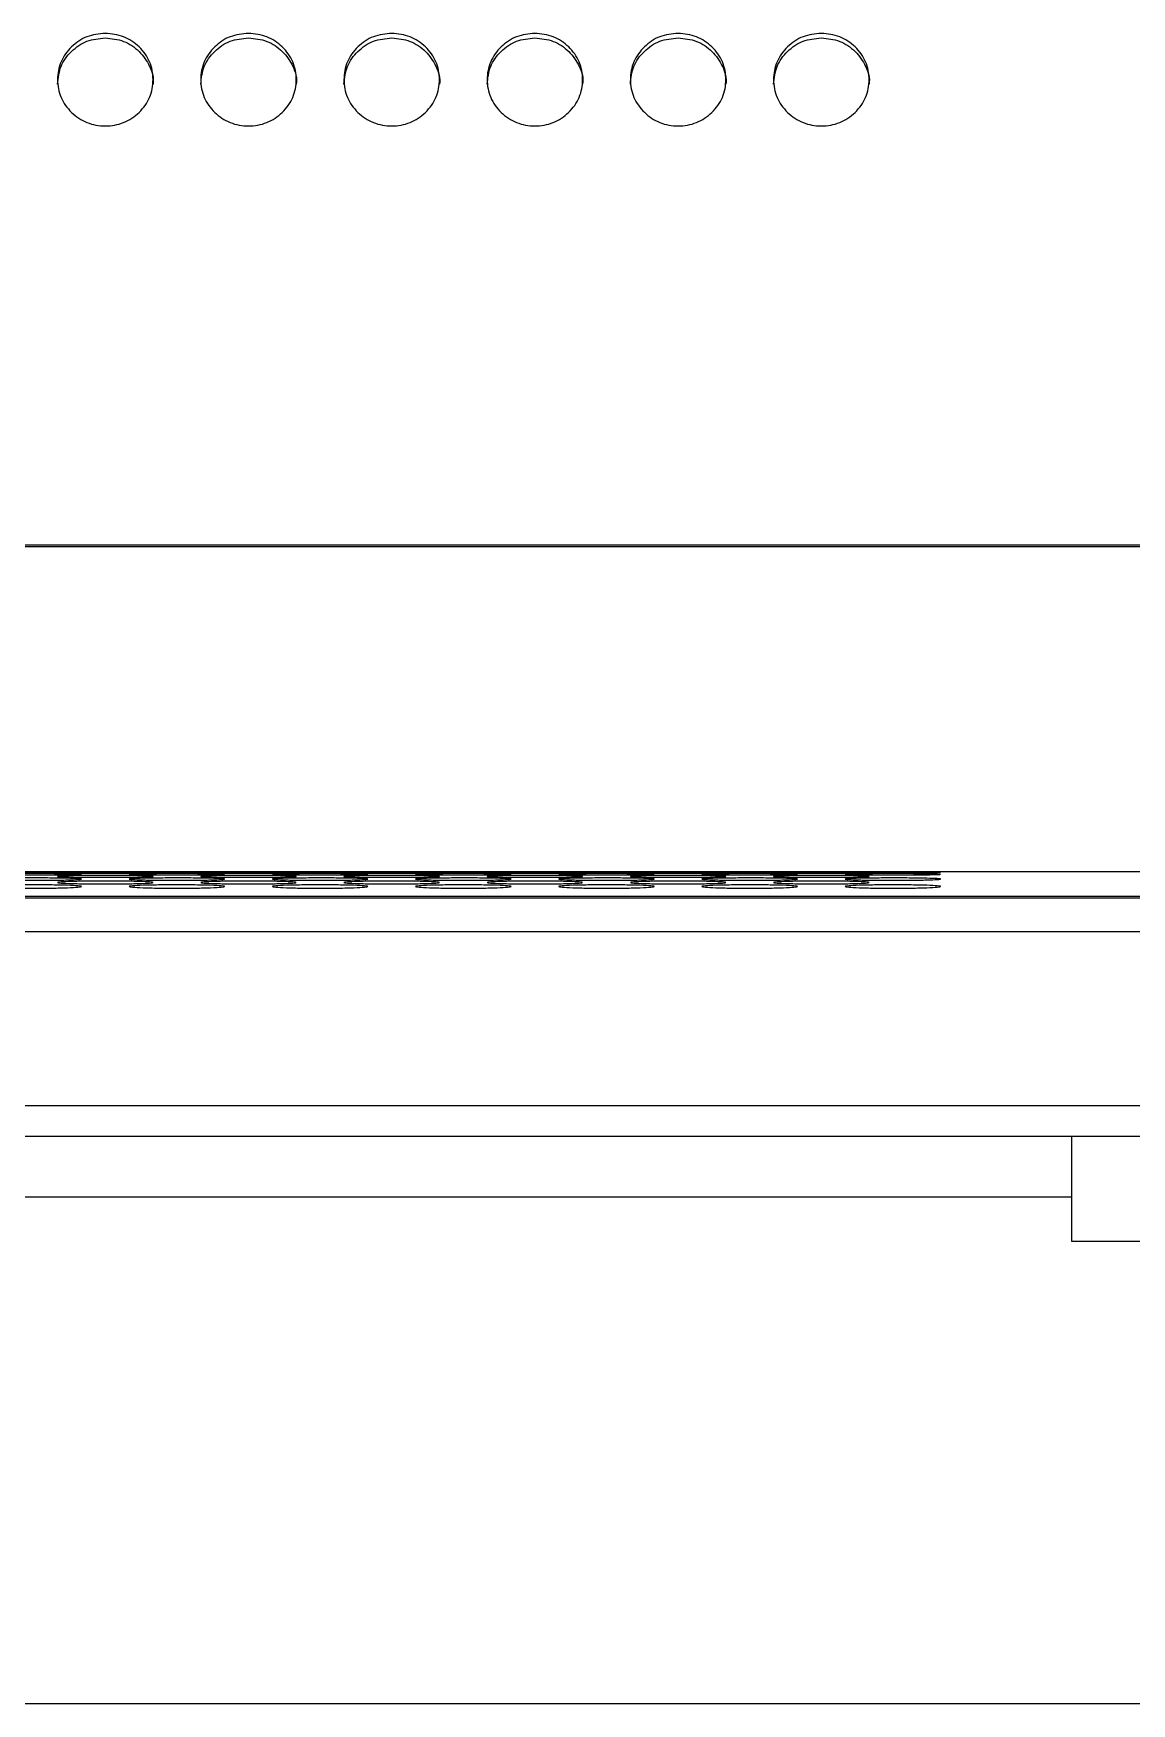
# Model space of a CAD drawing. Header units: millimetres. Extents: x 0.6 to 29.2, y 0.5 to 20.5.
# Drawn here: x 11.788 to 12.401, y 9.992 to 10.925 of the extents above; entities that cross this region are included whole.
import ezdxf

# ---------------------------------------------------------------- set-up
doc = ezdxf.new("R2010")
doc.units = ezdxf.units.MM

msp = doc.modelspace()

# ---------------------------------------------------------------- linework, layer by layer
for p, q in [((10.90135, 10.63898), (13.90135, 10.63898)), ((10.90135, 10.63796), (13.90135, 10.63796)), ((11.80875, 10.45639), (11.76728, 10.45639)), ((11.88875, 10.45639), (11.84728, 10.45639)), ((11.96875, 10.45639), (11.92728, 10.45639)), ((12.04876, 10.45639), (12.00728, 10.45639)), ((12.12875, 10.45639), (12.08728, 10.45639)), ((12.20876, 10.45639), (12.16728, 10.45639)), ((12.55542, 10.45639), (12.24728, 10.45639)), ((10.90135, 10.44286), (13.90135, 10.44286)), ((10.90135, 10.44195), (13.90135, 10.44195)), ((10.90135, 10.42316), (13.90135, 10.42316)), ((10.90135, 10.32592), (13.90135, 10.32592)), ((10.90135, 10.30873), (13.90135, 10.30873)), ((12.36802, 10.25001), (12.36802, 10.30873)), ((12.36802, 10.27466), (10.96802, 10.27466)), ((12.43468, 10.25001), (12.36802, 10.25001)), ((10.69468, 9.99199), (17.58135, 9.99199))]:
    msp.add_line(p, q)
for points, knots in [([(11.82802, 10.92451), (11.83153, 10.92416), (11.83855, 10.92346), (11.84731, 10.91733), (11.85344, 10.90891), (11.8553, 10.8987), (11.85344, 10.8885), (11.84731, 10.88002), (11.83855, 10.87408), (11.82802, 10.87227), (11.81748, 10.87407), (11.80872, 10.88001), (11.80259, 10.88851), (11.80073, 10.8987), (11.80259, 10.90891), (11.80872, 10.91733), (11.81748, 10.92348), (11.82451, 10.92417), (11.82802, 10.92451)], [0, 0, 0, 0, 0.062527, 0.124989, 0.187436, 0.249994, 0.312446, 0.375002, 0.437455, 0.500006, 0.56245, 0.625015, 0.687459, 0.750019, 0.812469, 0.875026, 0.937562, 1, 1, 1, 1]), ([(11.80135, 10.89621), (11.80171, 10.8996), (11.80243, 10.90639), (11.80877, 10.91481), (11.81747, 10.92095), (11.8245, 10.92163), (11.82802, 10.92198)], [0, 0, 0, 0, 0.24942, 0.499738, 0.750036, 1, 1, 1, 1]), ([(11.82802, 10.92198), (11.83152, 10.92163), (11.83853, 10.92093), (11.84739, 10.91479), (11.85316, 10.90642), (11.85528, 10.89949), (11.85468, 10.89617), (11.85468, 10.89616)], [0, 0, 0, 0, 0.250091, 0.499867, 0.749515, 0.999558, 1, 1, 1, 1]), ([(11.90802, 10.92451), (11.91153, 10.92416), (11.91855, 10.92346), (11.92731, 10.91733), (11.93344, 10.90891), (11.9353, 10.8987), (11.93344, 10.8885), (11.92731, 10.88002), (11.91855, 10.87408), (11.90802, 10.87227), (11.89748, 10.87407), (11.88872, 10.88001), (11.88259, 10.88851), (11.88073, 10.8987), (11.88259, 10.90891), (11.88872, 10.91733), (11.89748, 10.92348), (11.90451, 10.92417), (11.90802, 10.92451)], [0, 0, 0, 0, 0.0625293, 0.1249908, 0.1874377, 0.2499964, 0.3124486, 0.3750031, 0.4374561, 0.5000069, 0.5624511, 0.625015, 0.6874605, 0.7500198, 0.8124694, 0.8750268, 0.937564, 1, 1, 1, 1]), ([(11.88135, 10.89621), (11.88171, 10.8996), (11.88243, 10.90639), (11.88877, 10.91481), (11.89747, 10.92095), (11.9045, 10.92163), (11.90802, 10.92198)], [0, 0, 0, 0, 0.249419, 0.499738, 0.750045, 1, 1, 1, 1]), ([(11.90802, 10.92198), (11.91152, 10.92163), (11.91853, 10.92093), (11.9274, 10.91479), (11.93313, 10.90643), (11.93535, 10.89948), (11.93468, 10.89617), (11.93468, 10.89616)], [0, 0, 0, 0, 0.250097, 0.49987, 0.749516, 0.999556, 1, 1, 1, 1]), ([(11.98802, 10.92451), (11.99153, 10.92416), (11.99855, 10.92346), (12.00731, 10.91733), (12.01344, 10.90891), (12.0153, 10.8987), (12.01344, 10.8885), (12.00731, 10.88002), (11.99855, 10.87408), (11.98802, 10.87227), (11.97748, 10.87407), (11.96872, 10.88001), (11.96259, 10.88851), (11.96073, 10.8987), (11.96259, 10.90891), (11.96872, 10.91733), (11.97748, 10.92348), (11.98451, 10.92417), (11.98802, 10.92451)], [0, 0, 0, 0, 0.062527, 0.124989, 0.187435, 0.249995, 0.312447, 0.375003, 0.437454, 0.500007, 0.562451, 0.625015, 0.687459, 0.750019, 0.812469, 0.875026, 0.937562, 1, 1, 1, 1]), ([(11.96135, 10.89621), (11.96171, 10.8996), (11.96243, 10.90639), (11.96877, 10.91481), (11.97747, 10.92095), (11.9845, 10.92163), (11.98802, 10.92198)], [0, 0, 0, 0, 0.24942, 0.499738, 0.750036, 1, 1, 1, 1]), ([(11.98802, 10.92198), (11.99152, 10.92163), (11.99853, 10.92093), (12.00739, 10.91479), (12.01313, 10.90643), (12.01535, 10.89948), (12.01468, 10.89617), (12.01468, 10.89616)], [0, 0, 0, 0, 0.2500898, 0.4998648, 0.7495124, 0.9995559, 1, 1, 1, 1]), ([(12.06802, 10.92451), (12.07153, 10.92416), (12.07855, 10.92346), (12.08731, 10.91733), (12.09344, 10.90891), (12.0953, 10.8987), (12.09344, 10.8885), (12.08731, 10.88002), (12.07855, 10.87408), (12.06802, 10.87227), (12.05748, 10.87407), (12.04872, 10.88001), (12.04259, 10.88851), (12.04073, 10.8987), (12.04259, 10.90891), (12.04872, 10.91733), (12.05748, 10.92348), (12.06451, 10.92417), (12.06802, 10.92451)], [0, 0, 0, 0, 0.062529, 0.124991, 0.187438, 0.249997, 0.312449, 0.375005, 0.437458, 0.500009, 0.562453, 0.625017, 0.687461, 0.750021, 0.812471, 0.875029, 0.937564, 1, 1, 1, 1]), ([(12.04135, 10.89621), (12.04171, 10.8996), (12.04243, 10.90639), (12.04877, 10.91481), (12.05747, 10.92095), (12.0645, 10.92163), (12.06802, 10.92198)], [0, 0, 0, 0, 0.249422, 0.499743, 0.750043, 1, 1, 1, 1]), ([(12.06802, 10.92198), (12.07152, 10.92163), (12.07853, 10.92093), (12.08739, 10.91479), (12.09313, 10.90643), (12.09535, 10.89948), (12.09468, 10.89617), (12.09468, 10.89616)], [0, 0, 0, 0, 0.250097, 0.49987, 0.749516, 0.999556, 1, 1, 1, 1]), ([(12.14802, 10.92451), (12.15153, 10.92416), (12.15855, 10.92346), (12.16731, 10.91733), (12.17344, 10.90891), (12.1753, 10.8987), (12.17344, 10.8885), (12.16731, 10.88002), (12.15855, 10.87408), (12.14802, 10.87227), (12.13748, 10.87407), (12.12872, 10.88002), (12.12259, 10.88851), (12.12073, 10.8987), (12.12259, 10.90891), (12.12872, 10.91733), (12.13748, 10.92348), (12.14451, 10.92417), (12.14802, 10.92451)], [0, 0, 0, 0, 0.062527, 0.124991, 0.187436, 0.249995, 0.312448, 0.375003, 0.437454, 0.500008, 0.562452, 0.625014, 0.687459, 0.750019, 0.812469, 0.875027, 0.937564, 1, 1, 1, 1]), ([(12.12135, 10.89621), (12.12171, 10.8996), (12.12243, 10.90639), (12.12877, 10.91481), (12.13747, 10.92095), (12.1445, 10.92163), (12.14802, 10.92198)], [0, 0, 0, 0, 0.249419, 0.499738, 0.750045, 1, 1, 1, 1]), ([(12.14802, 10.92198), (12.15152, 10.92163), (12.15853, 10.92093), (12.1674, 10.91479), (12.17313, 10.90643), (12.17535, 10.89948), (12.17468, 10.89617), (12.17468, 10.89616)], [0, 0, 0, 0, 0.250089, 0.499871, 0.749513, 0.999556, 1, 1, 1, 1]), ([(12.22802, 10.92451), (12.23153, 10.92416), (12.23855, 10.92346), (12.24731, 10.91733), (12.25344, 10.90891), (12.2553, 10.8987), (12.25344, 10.8885), (12.24731, 10.88002), (12.23855, 10.87408), (12.22802, 10.87227), (12.21748, 10.87407), (12.20872, 10.88001), (12.20259, 10.88851), (12.20073, 10.8987), (12.20259, 10.90891), (12.20872, 10.91733), (12.21748, 10.92348), (12.22451, 10.92417), (12.22802, 10.92451)], [0, 0, 0, 0, 0.062527, 0.124989, 0.187436, 0.249994, 0.312446, 0.375002, 0.437455, 0.500006, 0.56245, 0.625015, 0.687459, 0.750019, 0.812469, 0.875026, 0.937562, 1, 1, 1, 1]), ([(12.20135, 10.89621), (12.20171, 10.8996), (12.20243, 10.90639), (12.20877, 10.91481), (12.21747, 10.92095), (12.2245, 10.92163), (12.22802, 10.92198)], [0, 0, 0, 0, 0.24942, 0.499738, 0.750036, 1, 1, 1, 1]), ([(12.22802, 10.92198), (12.23152, 10.92163), (12.23853, 10.92093), (12.24739, 10.91479), (12.25316, 10.90642), (12.25528, 10.89949), (12.25468, 10.89617), (12.25468, 10.89616)], [0, 0, 0, 0, 0.250091, 0.499867, 0.749515, 0.999558, 1, 1, 1, 1]), ([(11.78802, 10.45637), (11.79152, 10.45637), (11.79855, 10.45636), (11.80731, 10.45635), (11.81344, 10.45633), (11.8153, 10.45629), (11.81344, 10.45625), (11.80731, 10.4562), (11.79855, 10.45617), (11.78801, 10.45616), (11.77748, 10.45617), (11.76872, 10.4562), (11.76259, 10.45625), (11.76073, 10.45629), (11.76259, 10.45633), (11.76872, 10.45635), (11.77748, 10.45636), (11.7845, 10.45637), (11.78802, 10.45637)], [0, 0, 0, 0, 0.0624384, 0.1249734, 0.187531, 0.2499811, 0.312541, 0.3749851, 0.4375492, 0.4999933, 0.5625442, 0.6249974, 0.6875532, 0.7500052, 0.8125645, 0.8750113, 0.937473, 1, 1, 1, 1]), ([(11.78802, 10.45539), (11.79152, 10.45539), (11.79855, 10.45538), (11.80731, 10.4553), (11.81344, 10.45519), (11.8153, 10.45504), (11.81344, 10.45489), (11.80731, 10.45475), (11.79855, 10.45465), (11.78801, 10.45462), (11.77748, 10.45465), (11.76872, 10.45475), (11.76259, 10.45489), (11.76073, 10.45504), (11.76259, 10.45519), (11.76872, 10.4553), (11.77748, 10.45538), (11.7845, 10.45539), (11.78802, 10.45539)], [0, 0, 0, 0, 0.062438, 0.124973, 0.187531, 0.249981, 0.312541, 0.374985, 0.437549, 0.499993, 0.562544, 0.624997, 0.687553, 0.750005, 0.812564, 0.875011, 0.937473, 1, 1, 1, 1]), ([(11.82802, 10.45606), (11.83152, 10.45606), (11.83855, 10.45605), (11.84731, 10.45601), (11.85344, 10.45594), (11.8553, 10.45585), (11.85344, 10.45575), (11.84731, 10.45566), (11.83855, 10.45559), (11.82801, 10.45557), (11.81748, 10.45559), (11.80872, 10.45566), (11.80259, 10.45575), (11.80073, 10.45585), (11.80259, 10.45594), (11.80872, 10.45601), (11.81748, 10.45605), (11.8245, 10.45606), (11.82802, 10.45606)], [0, 0, 0, 0, 0.062436, 0.124971, 0.187529, 0.249979, 0.312539, 0.374983, 0.437547, 0.499991, 0.562542, 0.624996, 0.687551, 0.750003, 0.812562, 0.875009, 0.937471, 1, 1, 1, 1]), ([(11.82802, 10.45436), (11.83152, 10.45436), (11.83855, 10.45434), (11.84731, 10.45423), (11.85344, 10.45407), (11.8553, 10.45387), (11.85344, 10.45366), (11.84731, 10.45348), (11.83855, 10.45335), (11.82801, 10.45331), (11.81748, 10.45335), (11.80872, 10.45348), (11.80259, 10.45366), (11.80073, 10.45387), (11.80259, 10.45407), (11.80872, 10.45423), (11.81748, 10.45434), (11.8245, 10.45436), (11.82802, 10.45436)], [0, 0, 0, 0, 0.062436, 0.124971, 0.187529, 0.249979, 0.312539, 0.374983, 0.437547, 0.499991, 0.562542, 0.624995, 0.687551, 0.750003, 0.812562, 0.875009, 0.937471, 1, 1, 1, 1]), ([(11.84728, 10.45639), (11.84715, 10.45639), (11.84509, 10.45639), (11.83835, 10.45639), (11.82801, 10.45639), (11.81769, 10.45639), (11.81094, 10.45639), (11.80889, 10.45639), (11.80875, 10.45639)], [0, 0, 0, 0, 0.016563, 0.258477, 0.499926, 0.741788, 0.983272, 1, 1, 1, 1]), ([(11.86802, 10.45637), (11.87152, 10.45637), (11.87855, 10.45636), (11.88731, 10.45635), (11.89344, 10.45633), (11.8953, 10.45629), (11.89344, 10.45625), (11.88731, 10.4562), (11.87855, 10.45617), (11.86801, 10.45616), (11.85748, 10.45617), (11.84872, 10.4562), (11.84259, 10.45625), (11.84073, 10.45629), (11.84259, 10.45633), (11.84872, 10.45635), (11.85748, 10.45636), (11.8645, 10.45637), (11.86802, 10.45637)], [0, 0, 0, 0, 0.062436, 0.124973, 0.187531, 0.24998, 0.31254, 0.374985, 0.437549, 0.499991, 0.562544, 0.624997, 0.687551, 0.750003, 0.812562, 0.875009, 0.937471, 1, 1, 1, 1]), ([(11.86802, 10.45539), (11.87152, 10.45539), (11.87855, 10.45538), (11.88731, 10.4553), (11.89344, 10.45519), (11.8953, 10.45504), (11.89344, 10.45489), (11.88731, 10.45475), (11.87855, 10.45465), (11.86801, 10.45462), (11.85748, 10.45465), (11.84872, 10.45475), (11.84259, 10.45489), (11.84073, 10.45504), (11.84259, 10.45519), (11.84872, 10.4553), (11.85748, 10.45538), (11.8645, 10.45539), (11.86802, 10.45539)], [0, 0, 0, 0, 0.062436, 0.124973, 0.18753, 0.24998, 0.31254, 0.374985, 0.437549, 0.499991, 0.562544, 0.624997, 0.687552, 0.750004, 0.812562, 0.875009, 0.937471, 1, 1, 1, 1]), ([(11.90802, 10.45606), (11.91152, 10.45606), (11.91855, 10.45605), (11.92731, 10.45601), (11.93344, 10.45594), (11.9353, 10.45585), (11.93344, 10.45575), (11.92731, 10.45566), (11.91855, 10.45559), (11.90801, 10.45557), (11.89748, 10.45559), (11.88872, 10.45566), (11.88259, 10.45575), (11.88073, 10.45585), (11.88259, 10.45594), (11.88872, 10.45601), (11.89748, 10.45605), (11.9045, 10.45606), (11.90802, 10.45606)], [0, 0, 0, 0, 0.062438, 0.124973, 0.187531, 0.249981, 0.312541, 0.374985, 0.437549, 0.499993, 0.562546, 0.624997, 0.687553, 0.750005, 0.812564, 0.87501, 0.937473, 1, 1, 1, 1]), ([(11.90802, 10.45436), (11.91152, 10.45436), (11.91855, 10.45434), (11.92731, 10.45423), (11.93344, 10.45407), (11.9353, 10.45387), (11.93344, 10.45366), (11.92731, 10.45348), (11.91855, 10.45335), (11.90801, 10.45331), (11.89748, 10.45335), (11.88872, 10.45348), (11.88259, 10.45366), (11.88073, 10.45387), (11.88259, 10.45407), (11.88872, 10.45423), (11.89748, 10.45434), (11.9045, 10.45436), (11.90802, 10.45436)], [0, 0, 0, 0, 0.062438, 0.124973, 0.187531, 0.249981, 0.312541, 0.374984, 0.437549, 0.499993, 0.562546, 0.624997, 0.687553, 0.750005, 0.812564, 0.875009, 0.937473, 1, 1, 1, 1]), ([(11.92728, 10.45639), (11.92715, 10.45639), (11.92509, 10.45639), (11.91835, 10.45639), (11.90801, 10.45639), (11.89769, 10.45639), (11.89094, 10.45639), (11.88889, 10.45639), (11.88875, 10.45639)], [0, 0, 0, 0, 0.016563, 0.258475, 0.499923, 0.741792, 0.983267, 1, 1, 1, 1]), ([(11.94802, 10.45637), (11.95152, 10.45637), (11.95855, 10.45636), (11.96731, 10.45635), (11.97344, 10.45633), (11.9753, 10.45629), (11.97344, 10.45625), (11.96731, 10.4562), (11.95855, 10.45617), (11.94801, 10.45616), (11.93748, 10.45617), (11.92872, 10.4562), (11.92259, 10.45625), (11.92073, 10.45629), (11.92259, 10.45633), (11.92872, 10.45635), (11.93748, 10.45636), (11.9445, 10.45637), (11.94802, 10.45637)], [0, 0, 0, 0, 0.062438, 0.124974, 0.187531, 0.249981, 0.312541, 0.374985, 0.43755, 0.499994, 0.562545, 0.624998, 0.687554, 0.750005, 0.812564, 0.875011, 0.937473, 1, 1, 1, 1]), ([(11.94802, 10.45539), (11.95152, 10.45539), (11.95855, 10.45538), (11.96731, 10.4553), (11.97344, 10.45519), (11.9753, 10.45504), (11.97344, 10.45489), (11.96731, 10.45475), (11.95855, 10.45465), (11.94801, 10.45462), (11.93748, 10.45465), (11.92872, 10.45475), (11.92259, 10.45489), (11.92073, 10.45504), (11.92259, 10.45519), (11.92872, 10.4553), (11.93748, 10.45538), (11.9445, 10.45539), (11.94802, 10.45539)], [0, 0, 0, 0, 0.062438, 0.124974, 0.187531, 0.249982, 0.312541, 0.374986, 0.43755, 0.499994, 0.562545, 0.624998, 0.687554, 0.750005, 0.812564, 0.875011, 0.937473, 1, 1, 1, 1]), ([(11.98802, 10.45606), (11.99152, 10.45606), (11.99855, 10.45605), (12.00731, 10.45601), (12.01344, 10.45594), (12.0153, 10.45585), (12.01344, 10.45575), (12.00731, 10.45566), (11.99855, 10.45559), (11.98801, 10.45557), (11.97748, 10.45559), (11.96872, 10.45566), (11.96259, 10.45575), (11.96073, 10.45585), (11.96259, 10.45594), (11.96872, 10.45601), (11.97748, 10.45605), (11.9845, 10.45606), (11.98802, 10.45606)], [0, 0, 0, 0, 0.062436, 0.124973, 0.18753, 0.24998, 0.31254, 0.374985, 0.437549, 0.499993, 0.562544, 0.624997, 0.687551, 0.750003, 0.812562, 0.875009, 0.937471, 1, 1, 1, 1]), ([(11.98802, 10.45436), (11.99152, 10.45436), (11.99855, 10.45434), (12.00731, 10.45423), (12.01344, 10.45407), (12.0153, 10.45387), (12.01344, 10.45366), (12.00731, 10.45348), (11.99855, 10.45335), (11.98801, 10.45331), (11.97748, 10.45335), (11.96872, 10.45348), (11.96259, 10.45366), (11.96073, 10.45387), (11.96259, 10.45407), (11.96872, 10.45423), (11.97748, 10.45434), (11.9845, 10.45436), (11.98802, 10.45436)], [0, 0, 0, 0, 0.062436, 0.124973, 0.18753, 0.24998, 0.31254, 0.374985, 0.437549, 0.499993, 0.562544, 0.624997, 0.687551, 0.750003, 0.812562, 0.875009, 0.937471, 1, 1, 1, 1]), ([(12.00728, 10.45639), (12.00715, 10.45639), (12.00509, 10.45639), (11.99835, 10.45639), (11.98801, 10.45639), (11.97769, 10.45639), (11.97094, 10.45639), (11.96889, 10.45639), (11.96875, 10.45639)], [0, 0, 0, 0, 0.016563, 0.258477, 0.499926, 0.741788, 0.983272, 1, 1, 1, 1]), ([(12.02802, 10.45637), (12.03152, 10.45637), (12.03855, 10.45636), (12.04731, 10.45635), (12.05344, 10.45633), (12.0553, 10.45629), (12.05344, 10.45625), (12.04731, 10.4562), (12.03855, 10.45617), (12.02801, 10.45616), (12.01748, 10.45617), (12.00872, 10.4562), (12.00259, 10.45625), (12.00073, 10.45629), (12.00259, 10.45633), (12.00872, 10.45635), (12.01748, 10.45636), (12.0245, 10.45637), (12.02802, 10.45637)], [0, 0, 0, 0, 0.062436, 0.124973, 0.187531, 0.249981, 0.312541, 0.374986, 0.437548, 0.499992, 0.562546, 0.624997, 0.687553, 0.750005, 0.812564, 0.875009, 0.937473, 1, 1, 1, 1]), ([(12.02802, 10.45539), (12.03152, 10.45539), (12.03855, 10.45538), (12.04731, 10.4553), (12.05344, 10.45519), (12.0553, 10.45504), (12.05344, 10.45489), (12.04731, 10.45475), (12.03855, 10.45465), (12.02801, 10.45462), (12.01748, 10.45465), (12.00872, 10.45475), (12.00259, 10.45489), (12.00073, 10.45504), (12.00259, 10.45519), (12.00872, 10.4553), (12.01748, 10.45538), (12.0245, 10.45539), (12.02802, 10.45539)], [0, 0, 0, 0, 0.062436, 0.124973, 0.18753, 0.249981, 0.312541, 0.374986, 0.437548, 0.499992, 0.562545, 0.624997, 0.687553, 0.750005, 0.812564, 0.875009, 0.937473, 1, 1, 1, 1]), ([(12.06802, 10.45606), (12.07152, 10.45606), (12.07855, 10.45605), (12.08731, 10.45601), (12.09344, 10.45594), (12.0953, 10.45585), (12.09344, 10.45575), (12.08731, 10.45566), (12.07855, 10.45559), (12.06801, 10.45557), (12.05748, 10.45559), (12.04872, 10.45566), (12.04259, 10.45575), (12.04073, 10.45585), (12.04259, 10.45594), (12.04872, 10.45601), (12.05748, 10.45605), (12.0645, 10.45606), (12.06802, 10.45606)], [0, 0, 0, 0, 0.062438, 0.124974, 0.187531, 0.249982, 0.312541, 0.374985, 0.43755, 0.499994, 0.562545, 0.624998, 0.687554, 0.750005, 0.812564, 0.875011, 0.937473, 1, 1, 1, 1]), ([(12.06802, 10.45436), (12.07152, 10.45436), (12.07855, 10.45434), (12.08731, 10.45423), (12.09344, 10.45407), (12.0953, 10.45387), (12.09344, 10.45366), (12.08731, 10.45348), (12.07855, 10.45335), (12.06801, 10.45331), (12.05748, 10.45335), (12.04872, 10.45348), (12.04259, 10.45366), (12.04073, 10.45387), (12.04259, 10.45407), (12.04872, 10.45423), (12.05748, 10.45434), (12.0645, 10.45436), (12.06802, 10.45436)], [0, 0, 0, 0, 0.062438, 0.124974, 0.187531, 0.249982, 0.312541, 0.374985, 0.43755, 0.499994, 0.562545, 0.624998, 0.687554, 0.750005, 0.812564, 0.875011, 0.937473, 1, 1, 1, 1]), ([(12.08728, 10.45639), (12.08715, 10.45639), (12.08509, 10.45639), (12.07835, 10.45639), (12.06801, 10.45639), (12.05769, 10.45639), (12.05094, 10.45639), (12.04889, 10.45639), (12.04876, 10.45639)], [0, 0, 0, 0, 0.016563, 0.258477, 0.499926, 0.741788, 0.983272, 1, 1, 1, 1]), ([(12.10802, 10.45637), (12.11152, 10.45637), (12.11855, 10.45636), (12.12731, 10.45635), (12.13344, 10.45633), (12.1353, 10.45629), (12.13344, 10.45625), (12.12731, 10.4562), (12.11855, 10.45617), (12.10801, 10.45616), (12.09748, 10.45617), (12.08872, 10.4562), (12.08259, 10.45625), (12.08073, 10.45629), (12.08259, 10.45633), (12.08872, 10.45635), (12.09748, 10.45636), (12.1045, 10.45637), (12.10802, 10.45637)], [0, 0, 0, 0, 0.062436, 0.124971, 0.187529, 0.249979, 0.312539, 0.374983, 0.437547, 0.499991, 0.562542, 0.624996, 0.687551, 0.750003, 0.812562, 0.875009, 0.937471, 1, 1, 1, 1]), ([(12.10802, 10.45539), (12.11152, 10.45539), (12.11855, 10.45538), (12.12731, 10.4553), (12.13344, 10.45519), (12.1353, 10.45504), (12.13344, 10.45489), (12.12731, 10.45475), (12.11855, 10.45465), (12.10801, 10.45462), (12.09748, 10.45465), (12.08872, 10.45475), (12.08259, 10.45489), (12.08073, 10.45504), (12.08259, 10.45519), (12.08872, 10.4553), (12.09748, 10.45538), (12.1045, 10.45539), (12.10802, 10.45539)], [0, 0, 0, 0, 0.062436, 0.124971, 0.187529, 0.249979, 0.312539, 0.374983, 0.437547, 0.499991, 0.562542, 0.624996, 0.687551, 0.750003, 0.812562, 0.875009, 0.937471, 1, 1, 1, 1]), ([(12.14802, 10.45606), (12.15152, 10.45606), (12.15855, 10.45605), (12.16731, 10.45601), (12.17344, 10.45594), (12.1753, 10.45585), (12.17344, 10.45575), (12.16731, 10.45566), (12.15855, 10.45559), (12.14801, 10.45557), (12.13748, 10.45559), (12.12872, 10.45566), (12.12259, 10.45575), (12.12073, 10.45585), (12.12259, 10.45594), (12.12872, 10.45601), (12.13748, 10.45605), (12.1445, 10.45606), (12.14802, 10.45606)], [0, 0, 0, 0, 0.062436, 0.124973, 0.18753, 0.249981, 0.31254, 0.374985, 0.437549, 0.499991, 0.562544, 0.624997, 0.687552, 0.750004, 0.812562, 0.875009, 0.937471, 1, 1, 1, 1]), ([(12.14802, 10.45436), (12.15152, 10.45436), (12.15855, 10.45434), (12.16731, 10.45423), (12.17344, 10.45407), (12.1753, 10.45387), (12.17344, 10.45366), (12.16731, 10.45348), (12.15855, 10.45335), (12.14801, 10.45331), (12.13748, 10.45335), (12.12872, 10.45348), (12.12259, 10.45366), (12.12073, 10.45387), (12.12259, 10.45407), (12.12872, 10.45423), (12.13748, 10.45434), (12.1445, 10.45436), (12.14802, 10.45436)], [0, 0, 0, 0, 0.062436, 0.124973, 0.18753, 0.249981, 0.31254, 0.374985, 0.43755, 0.499991, 0.562544, 0.624997, 0.687552, 0.750004, 0.812563, 0.875009, 0.937471, 1, 1, 1, 1]), ([(12.16728, 10.45639), (12.16715, 10.45639), (12.16509, 10.45639), (12.15835, 10.45639), (12.14801, 10.45639), (12.13769, 10.45639), (12.13094, 10.45639), (12.12889, 10.45639), (12.12875, 10.45639)], [0, 0, 0, 0, 0.016563, 0.258477, 0.499917, 0.741788, 0.983272, 1, 1, 1, 1]), ([(12.18802, 10.45637), (12.19152, 10.45637), (12.19855, 10.45636), (12.20731, 10.45635), (12.21344, 10.45633), (12.2153, 10.45629), (12.21344, 10.45625), (12.20731, 10.4562), (12.19855, 10.45617), (12.18801, 10.45616), (12.17748, 10.45617), (12.16872, 10.4562), (12.16259, 10.45625), (12.16073, 10.45629), (12.16259, 10.45633), (12.16872, 10.45635), (12.17748, 10.45636), (12.1845, 10.45637), (12.18802, 10.45637)], [0, 0, 0, 0, 0.062438, 0.124973, 0.187531, 0.249981, 0.312541, 0.374985, 0.437549, 0.499993, 0.562546, 0.624998, 0.687553, 0.750005, 0.812565, 0.875011, 0.937473, 1, 1, 1, 1]), ([(12.18802, 10.45539), (12.19152, 10.45539), (12.19855, 10.45538), (12.20731, 10.4553), (12.21344, 10.45519), (12.2153, 10.45504), (12.21344, 10.45489), (12.20731, 10.45475), (12.19855, 10.45465), (12.18801, 10.45462), (12.17748, 10.45465), (12.16872, 10.45475), (12.16259, 10.45489), (12.16073, 10.45504), (12.16259, 10.45519), (12.16872, 10.4553), (12.17748, 10.45538), (12.1845, 10.45539), (12.18802, 10.45539)], [0, 0, 0, 0, 0.0624384, 0.1249734, 0.1875308, 0.2499813, 0.312541, 0.374985, 0.437549, 0.4999931, 0.5625463, 0.6249975, 0.6875533, 0.7500054, 0.8125645, 0.8750114, 0.937473, 1, 1, 1, 1]), ([(12.22802, 10.45606), (12.23152, 10.45606), (12.23855, 10.45605), (12.24731, 10.45601), (12.25344, 10.45594), (12.2553, 10.45585), (12.25344, 10.45575), (12.24731, 10.45566), (12.23855, 10.45559), (12.22801, 10.45557), (12.21748, 10.45559), (12.20872, 10.45566), (12.20259, 10.45575), (12.20073, 10.45585), (12.20259, 10.45594), (12.20872, 10.45601), (12.21748, 10.45605), (12.2245, 10.45606), (12.22802, 10.45606)], [0, 0, 0, 0, 0.062436, 0.124971, 0.187529, 0.249979, 0.312539, 0.374983, 0.437547, 0.499991, 0.562542, 0.624996, 0.687551, 0.750003, 0.812562, 0.875009, 0.937471, 1, 1, 1, 1]), ([(12.22802, 10.45436), (12.23152, 10.45436), (12.23855, 10.45434), (12.24731, 10.45423), (12.25344, 10.45407), (12.2553, 10.45387), (12.25344, 10.45366), (12.24731, 10.45348), (12.23855, 10.45335), (12.22801, 10.45331), (12.21748, 10.45335), (12.20872, 10.45348), (12.20259, 10.45366), (12.20073, 10.45387), (12.20259, 10.45407), (12.20872, 10.45423), (12.21748, 10.45434), (12.2245, 10.45436), (12.22802, 10.45436)], [0, 0, 0, 0, 0.062436, 0.124971, 0.187529, 0.249979, 0.312539, 0.374983, 0.437547, 0.499991, 0.562542, 0.624995, 0.687551, 0.750003, 0.812562, 0.875009, 0.937471, 1, 1, 1, 1]), ([(12.24728, 10.45639), (12.24715, 10.45639), (12.24509, 10.45639), (12.23835, 10.45639), (12.22801, 10.45639), (12.21769, 10.45639), (12.21094, 10.45639), (12.20889, 10.45639), (12.20876, 10.45639)], [0, 0, 0, 0, 0.016563, 0.258477, 0.499926, 0.741788, 0.983272, 1, 1, 1, 1]), ([(12.26802, 10.45637), (12.27152, 10.45637), (12.27855, 10.45636), (12.28731, 10.45635), (12.29344, 10.45633), (12.2953, 10.45629), (12.29344, 10.45625), (12.28731, 10.4562), (12.27855, 10.45617), (12.26801, 10.45616), (12.25748, 10.45617), (12.24872, 10.4562), (12.24259, 10.45625), (12.24073, 10.45629), (12.24259, 10.45633), (12.24872, 10.45635), (12.25748, 10.45636), (12.2645, 10.45637), (12.26802, 10.45637)], [0, 0, 0, 0, 0.062436, 0.124973, 0.187531, 0.24998, 0.31254, 0.374985, 0.437549, 0.499991, 0.562544, 0.624997, 0.687551, 0.750003, 0.812562, 0.875009, 0.937471, 1, 1, 1, 1]), ([(12.26802, 10.45539), (12.27152, 10.45539), (12.27855, 10.45538), (12.28731, 10.4553), (12.29344, 10.45519), (12.2953, 10.45504), (12.29344, 10.45489), (12.28731, 10.45475), (12.27855, 10.45465), (12.26801, 10.45462), (12.25748, 10.45465), (12.24872, 10.45475), (12.24259, 10.45489), (12.24073, 10.45504), (12.24259, 10.45519), (12.24872, 10.4553), (12.25748, 10.45538), (12.2645, 10.45539), (12.26802, 10.45539)], [0, 0, 0, 0, 0.062436, 0.124973, 0.18753, 0.24998, 0.31254, 0.374985, 0.437549, 0.499991, 0.562544, 0.624997, 0.687552, 0.750004, 0.812562, 0.875009, 0.937471, 1, 1, 1, 1]), ([(11.78802, 10.45297), (11.79152, 10.45297), (11.79855, 10.45295), (11.80731, 10.4528), (11.81344, 10.4526), (11.8153, 10.45234), (11.81344, 10.45208), (11.80731, 10.45185), (11.79855, 10.45169), (11.78801, 10.45164), (11.77748, 10.45169), (11.76872, 10.45185), (11.76259, 10.45208), (11.76073, 10.45234), (11.76259, 10.4526), (11.76872, 10.4528), (11.77748, 10.45295), (11.7845, 10.45296), (11.78802, 10.45297)], [0, 0, 0, 0, 0.062438, 0.124974, 0.187531, 0.249981, 0.312541, 0.374985, 0.437549, 0.499993, 0.562544, 0.624997, 0.687553, 0.750005, 0.812564, 0.875011, 0.937473, 1, 1, 1, 1]), ([(11.78802, 10.44911), (11.79152, 10.4491), (11.79855, 10.44908), (11.80731, 10.44887), (11.81344, 10.44857), (11.8153, 10.44821), (11.81344, 10.44783), (11.80731, 10.44751), (11.79855, 10.44729), (11.78801, 10.44722), (11.77748, 10.44729), (11.76872, 10.44751), (11.76259, 10.44783), (11.76073, 10.44821), (11.76259, 10.44857), (11.76872, 10.44887), (11.77748, 10.44908), (11.7845, 10.4491), (11.78802, 10.44911)], [0, 0, 0, 0, 0.062438, 0.124973, 0.187531, 0.249981, 0.312541, 0.374985, 0.437549, 0.499993, 0.562544, 0.624997, 0.687553, 0.750005, 0.812564, 0.875011, 0.937473, 1, 1, 1, 1]), ([(11.82802, 10.45122), (11.83152, 10.45121), (11.83855, 10.45119), (11.84731, 10.45101), (11.85344, 10.45076), (11.8553, 10.45045), (11.85344, 10.45013), (11.84731, 10.44986), (11.83855, 10.44967), (11.82801, 10.44961), (11.81748, 10.44967), (11.80872, 10.44986), (11.80259, 10.45013), (11.80073, 10.45045), (11.80259, 10.45076), (11.80872, 10.45101), (11.81748, 10.45119), (11.8245, 10.45121), (11.82802, 10.45122)], [0, 0, 0, 0, 0.0624362, 0.1249713, 0.1875288, 0.2499789, 0.312539, 0.3749831, 0.4375472, 0.4999914, 0.5625424, 0.6249954, 0.6875512, 0.7500032, 0.8125622, 0.8750091, 0.9374705, 1, 1, 1, 1]), ([(11.86802, 10.45297), (11.87152, 10.45297), (11.87855, 10.45295), (11.88731, 10.4528), (11.89344, 10.4526), (11.8953, 10.45234), (11.89344, 10.45208), (11.88731, 10.45185), (11.87855, 10.45169), (11.86801, 10.45164), (11.85748, 10.45169), (11.84872, 10.45185), (11.84259, 10.45208), (11.84073, 10.45234), (11.84259, 10.4526), (11.84872, 10.4528), (11.85748, 10.45295), (11.8645, 10.45296), (11.86802, 10.45297)], [0, 0, 0, 0, 0.062436, 0.124973, 0.18753, 0.24998, 0.31254, 0.374985, 0.437549, 0.499991, 0.562544, 0.624997, 0.687552, 0.750003, 0.812562, 0.875009, 0.937471, 1, 1, 1, 1]), ([(11.86802, 10.44911), (11.87152, 10.4491), (11.87855, 10.44908), (11.88731, 10.44887), (11.89344, 10.44857), (11.8953, 10.44821), (11.89344, 10.44783), (11.88731, 10.44751), (11.87855, 10.44729), (11.86801, 10.44722), (11.85748, 10.44729), (11.84872, 10.44751), (11.84259, 10.44783), (11.84073, 10.44821), (11.84259, 10.44857), (11.84872, 10.44887), (11.85748, 10.44908), (11.8645, 10.4491), (11.86802, 10.44911)], [0, 0, 0, 0, 0.062436, 0.124973, 0.18753, 0.24998, 0.31254, 0.374985, 0.437549, 0.499991, 0.562544, 0.624997, 0.687552, 0.750004, 0.812562, 0.875009, 0.937471, 1, 1, 1, 1]), ([(11.90802, 10.45122), (11.91152, 10.45121), (11.91855, 10.45119), (11.92731, 10.45101), (11.93344, 10.45076), (11.9353, 10.45045), (11.93344, 10.45013), (11.92731, 10.44986), (11.91855, 10.44967), (11.90801, 10.44961), (11.89748, 10.44967), (11.88872, 10.44986), (11.88259, 10.45013), (11.88073, 10.45045), (11.88259, 10.45076), (11.88872, 10.45101), (11.89748, 10.45119), (11.9045, 10.45121), (11.90802, 10.45122)], [0, 0, 0, 0, 0.062438, 0.124973, 0.187531, 0.249981, 0.312541, 0.374985, 0.437549, 0.499993, 0.562546, 0.624997, 0.687553, 0.750005, 0.812564, 0.87501, 0.937473, 1, 1, 1, 1]), ([(11.94802, 10.45297), (11.95152, 10.45297), (11.95855, 10.45295), (11.96731, 10.4528), (11.97344, 10.4526), (11.9753, 10.45234), (11.97344, 10.45208), (11.96731, 10.45185), (11.95855, 10.45169), (11.94801, 10.45164), (11.93748, 10.45169), (11.92872, 10.45185), (11.92259, 10.45208), (11.92073, 10.45234), (11.92259, 10.4526), (11.92872, 10.4528), (11.93748, 10.45295), (11.9445, 10.45296), (11.94802, 10.45297)], [0, 0, 0, 0, 0.0624384, 0.1249736, 0.1875311, 0.2499817, 0.3125413, 0.3749854, 0.4375496, 0.4999938, 0.5625446, 0.624998, 0.6875539, 0.7500054, 0.8125642, 0.8750111, 0.9374729, 1, 1, 1, 1]), ([(11.94802, 10.44911), (11.95152, 10.4491), (11.95855, 10.44908), (11.96731, 10.44887), (11.97344, 10.44857), (11.9753, 10.44821), (11.97344, 10.44783), (11.96731, 10.44751), (11.95855, 10.44729), (11.94801, 10.44722), (11.93748, 10.44729), (11.92872, 10.44751), (11.92259, 10.44783), (11.92073, 10.44821), (11.92259, 10.44857), (11.92872, 10.44887), (11.93748, 10.44908), (11.9445, 10.4491), (11.94802, 10.44911)], [0, 0, 0, 0, 0.062439, 0.124974, 0.187531, 0.249981, 0.312541, 0.374985, 0.43755, 0.499994, 0.562545, 0.624998, 0.687554, 0.750006, 0.812564, 0.875011, 0.937473, 1, 1, 1, 1]), ([(11.98802, 10.45122), (11.99152, 10.45121), (11.99855, 10.45119), (12.00731, 10.45101), (12.01344, 10.45076), (12.0153, 10.45045), (12.01344, 10.45013), (12.00731, 10.44986), (11.99855, 10.44967), (11.98801, 10.44961), (11.97748, 10.44967), (11.96872, 10.44986), (11.96259, 10.45013), (11.96073, 10.45045), (11.96259, 10.45076), (11.96872, 10.45101), (11.97748, 10.45119), (11.9845, 10.45121), (11.98802, 10.45122)], [0, 0, 0, 0, 0.062436, 0.124973, 0.18753, 0.24998, 0.31254, 0.374985, 0.437549, 0.499993, 0.562544, 0.624997, 0.687551, 0.750004, 0.812563, 0.875009, 0.937471, 1, 1, 1, 1]), ([(12.02802, 10.45297), (12.03152, 10.45297), (12.03855, 10.45295), (12.04731, 10.4528), (12.05344, 10.4526), (12.0553, 10.45234), (12.05344, 10.45208), (12.04731, 10.45185), (12.03855, 10.45169), (12.02801, 10.45164), (12.01748, 10.45169), (12.00872, 10.45185), (12.00259, 10.45208), (12.00073, 10.45234), (12.00259, 10.4526), (12.00872, 10.4528), (12.01748, 10.45295), (12.0245, 10.45296), (12.02802, 10.45297)], [0, 0, 0, 0, 0.062436, 0.1249732, 0.1875306, 0.2499811, 0.3125406, 0.374986, 0.4375482, 0.4999923, 0.5625455, 0.6249968, 0.6875527, 0.7500046, 0.8125637, 0.8750093, 0.937473, 1, 1, 1, 1]), ([(12.02802, 10.44911), (12.03152, 10.4491), (12.03855, 10.44908), (12.04731, 10.44887), (12.05344, 10.44857), (12.0553, 10.44821), (12.05344, 10.44783), (12.04731, 10.44751), (12.03855, 10.44729), (12.02801, 10.44722), (12.01748, 10.44729), (12.00872, 10.44751), (12.00259, 10.44783), (12.00073, 10.44821), (12.00259, 10.44857), (12.00872, 10.44887), (12.01748, 10.44908), (12.0245, 10.4491), (12.02802, 10.44911)], [0, 0, 0, 0, 0.062436, 0.124973, 0.187531, 0.249981, 0.312541, 0.374986, 0.437548, 0.499992, 0.562546, 0.624997, 0.687553, 0.750005, 0.812564, 0.875009, 0.937473, 1, 1, 1, 1]), ([(12.06802, 10.45122), (12.07152, 10.45121), (12.07855, 10.45119), (12.08731, 10.45101), (12.09344, 10.45076), (12.0953, 10.45045), (12.09344, 10.45013), (12.08731, 10.44986), (12.07855, 10.44967), (12.06801, 10.44961), (12.05748, 10.44967), (12.04872, 10.44986), (12.04259, 10.45013), (12.04073, 10.45045), (12.04259, 10.45076), (12.04872, 10.45101), (12.05748, 10.45119), (12.0645, 10.45121), (12.06802, 10.45122)], [0, 0, 0, 0, 0.062438, 0.124974, 0.187531, 0.249981, 0.312541, 0.374985, 0.43755, 0.499994, 0.562545, 0.624998, 0.687554, 0.750006, 0.812565, 0.875011, 0.937473, 1, 1, 1, 1]), ([(12.10802, 10.45297), (12.11152, 10.45297), (12.11855, 10.45295), (12.12731, 10.4528), (12.13344, 10.4526), (12.1353, 10.45234), (12.13344, 10.45208), (12.12731, 10.45185), (12.11855, 10.45169), (12.10801, 10.45164), (12.09748, 10.45169), (12.08872, 10.45185), (12.08259, 10.45208), (12.08073, 10.45234), (12.08259, 10.4526), (12.08872, 10.4528), (12.09748, 10.45295), (12.1045, 10.45296), (12.10802, 10.45297)], [0, 0, 0, 0, 0.062436, 0.124971, 0.187529, 0.249979, 0.312539, 0.374983, 0.437547, 0.499991, 0.562542, 0.624996, 0.687552, 0.750003, 0.812562, 0.875009, 0.937471, 1, 1, 1, 1]), ([(12.10802, 10.44911), (12.11152, 10.4491), (12.11855, 10.44908), (12.12731, 10.44887), (12.13344, 10.44857), (12.1353, 10.44821), (12.13344, 10.44783), (12.12731, 10.44751), (12.11855, 10.44729), (12.10801, 10.44722), (12.09748, 10.44729), (12.08872, 10.44751), (12.08259, 10.44783), (12.08073, 10.44821), (12.08259, 10.44857), (12.08872, 10.44887), (12.09748, 10.44908), (12.1045, 10.4491), (12.10802, 10.44911)], [0, 0, 0, 0, 0.062436, 0.124971, 0.187529, 0.249979, 0.312539, 0.374983, 0.437547, 0.499992, 0.562542, 0.624996, 0.687552, 0.750003, 0.812562, 0.875009, 0.93747, 1, 1, 1, 1]), ([(12.14802, 10.45122), (12.15152, 10.45121), (12.15855, 10.45119), (12.16731, 10.45101), (12.17344, 10.45076), (12.1753, 10.45045), (12.17344, 10.45013), (12.16731, 10.44986), (12.15855, 10.44967), (12.14801, 10.44961), (12.13748, 10.44967), (12.12872, 10.44986), (12.12259, 10.45013), (12.12073, 10.45045), (12.12259, 10.45076), (12.12872, 10.45101), (12.13748, 10.45119), (12.1445, 10.45121), (12.14802, 10.45122)], [0, 0, 0, 0, 0.062436, 0.124973, 0.18753, 0.24998, 0.31254, 0.374985, 0.437549, 0.499991, 0.562544, 0.624997, 0.687552, 0.750004, 0.812563, 0.875009, 0.937471, 1, 1, 1, 1]), ([(12.18802, 10.45297), (12.19152, 10.45297), (12.19855, 10.45295), (12.20731, 10.4528), (12.21344, 10.4526), (12.2153, 10.45234), (12.21344, 10.45208), (12.20731, 10.45185), (12.19855, 10.45169), (12.18801, 10.45164), (12.17748, 10.45169), (12.16872, 10.45185), (12.16259, 10.45208), (12.16073, 10.45234), (12.16259, 10.4526), (12.16872, 10.4528), (12.17748, 10.45295), (12.1845, 10.45296), (12.18802, 10.45297)], [0, 0, 0, 0, 0.062438, 0.124973, 0.187531, 0.249981, 0.312541, 0.374985, 0.437549, 0.499993, 0.562546, 0.624998, 0.687553, 0.750005, 0.812564, 0.875011, 0.937473, 1, 1, 1, 1]), ([(12.18802, 10.44911), (12.19152, 10.4491), (12.19855, 10.44908), (12.20731, 10.44887), (12.21344, 10.44857), (12.2153, 10.44821), (12.21344, 10.44783), (12.20731, 10.44751), (12.19855, 10.44729), (12.18801, 10.44722), (12.17748, 10.44729), (12.16872, 10.44751), (12.16259, 10.44783), (12.16073, 10.44821), (12.16259, 10.44857), (12.16872, 10.44887), (12.17748, 10.44908), (12.1845, 10.4491), (12.18802, 10.44911)], [0, 0, 0, 0, 0.0624385, 0.1249734, 0.1875308, 0.2499811, 0.3125409, 0.3749849, 0.4375491, 0.4999932, 0.5625465, 0.6249976, 0.6875534, 0.7500056, 0.8125645, 0.8750114, 0.9374729, 1, 1, 1, 1]), ([(12.22802, 10.45122), (12.23152, 10.45121), (12.23855, 10.45119), (12.24731, 10.45101), (12.25344, 10.45076), (12.2553, 10.45045), (12.25344, 10.45013), (12.24731, 10.44986), (12.23855, 10.44967), (12.22801, 10.44961), (12.21748, 10.44967), (12.20872, 10.44986), (12.20259, 10.45013), (12.20073, 10.45045), (12.20259, 10.45076), (12.20872, 10.45101), (12.21748, 10.45119), (12.2245, 10.45121), (12.22802, 10.45122)], [0, 0, 0, 0, 0.0624362, 0.1249713, 0.1875288, 0.2499789, 0.312539, 0.3749831, 0.4375472, 0.4999914, 0.5625424, 0.6249954, 0.6875512, 0.7500032, 0.8125622, 0.8750091, 0.9374705, 1, 1, 1, 1]), ([(12.26802, 10.45297), (12.27152, 10.45297), (12.27855, 10.45295), (12.28731, 10.4528), (12.29344, 10.4526), (12.2953, 10.45234), (12.29344, 10.45208), (12.28731, 10.45185), (12.27855, 10.45169), (12.26801, 10.45164), (12.25748, 10.45169), (12.24872, 10.45185), (12.24259, 10.45208), (12.24073, 10.45234), (12.24259, 10.4526), (12.24872, 10.4528), (12.25748, 10.45295), (12.2645, 10.45296), (12.26802, 10.45297)], [0, 0, 0, 0, 0.062436, 0.124973, 0.18753, 0.24998, 0.31254, 0.374985, 0.437549, 0.499991, 0.562544, 0.624997, 0.687552, 0.750003, 0.812562, 0.875009, 0.937471, 1, 1, 1, 1]), ([(12.26802, 10.44911), (12.27152, 10.4491), (12.27855, 10.44908), (12.28731, 10.44887), (12.29344, 10.44857), (12.2953, 10.44821), (12.29344, 10.44783), (12.28731, 10.44751), (12.27855, 10.44729), (12.26801, 10.44722), (12.25748, 10.44729), (12.24872, 10.44751), (12.24259, 10.44783), (12.24073, 10.44821), (12.24259, 10.44857), (12.24872, 10.44887), (12.25748, 10.44908), (12.2645, 10.4491), (12.26802, 10.44911)], [0, 0, 0, 0, 0.062436, 0.124973, 0.18753, 0.24998, 0.31254, 0.374985, 0.437549, 0.499991, 0.562544, 0.624997, 0.687552, 0.750004, 0.812562, 0.875009, 0.937471, 1, 1, 1, 1])]:
    msp.add_open_spline(points, degree=3, knots=knots)

doc.saveas('drawing.dxf')
